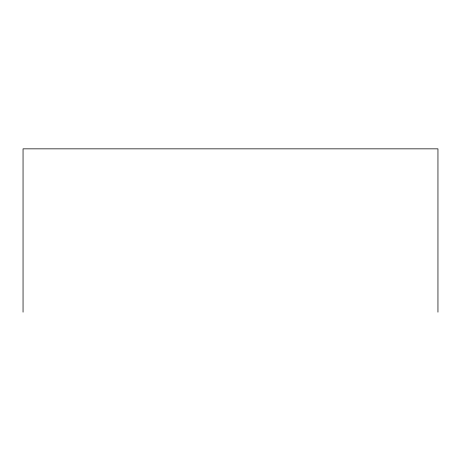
<?xml version="1.0" encoding="UTF-8"?>
<svg xmlns="http://www.w3.org/2000/svg" width="461" height="461" viewBox="0 0 461 461"><rect width="100%" height="100%" fill="white"/><g stroke="black" fill="none" stroke-linecap="round" stroke-linejoin="round"><path stroke-width="0.69" d="M437.95 312.155L437.95 148.845L23.05 148.845L23.05 312.155"/></g></svg>
